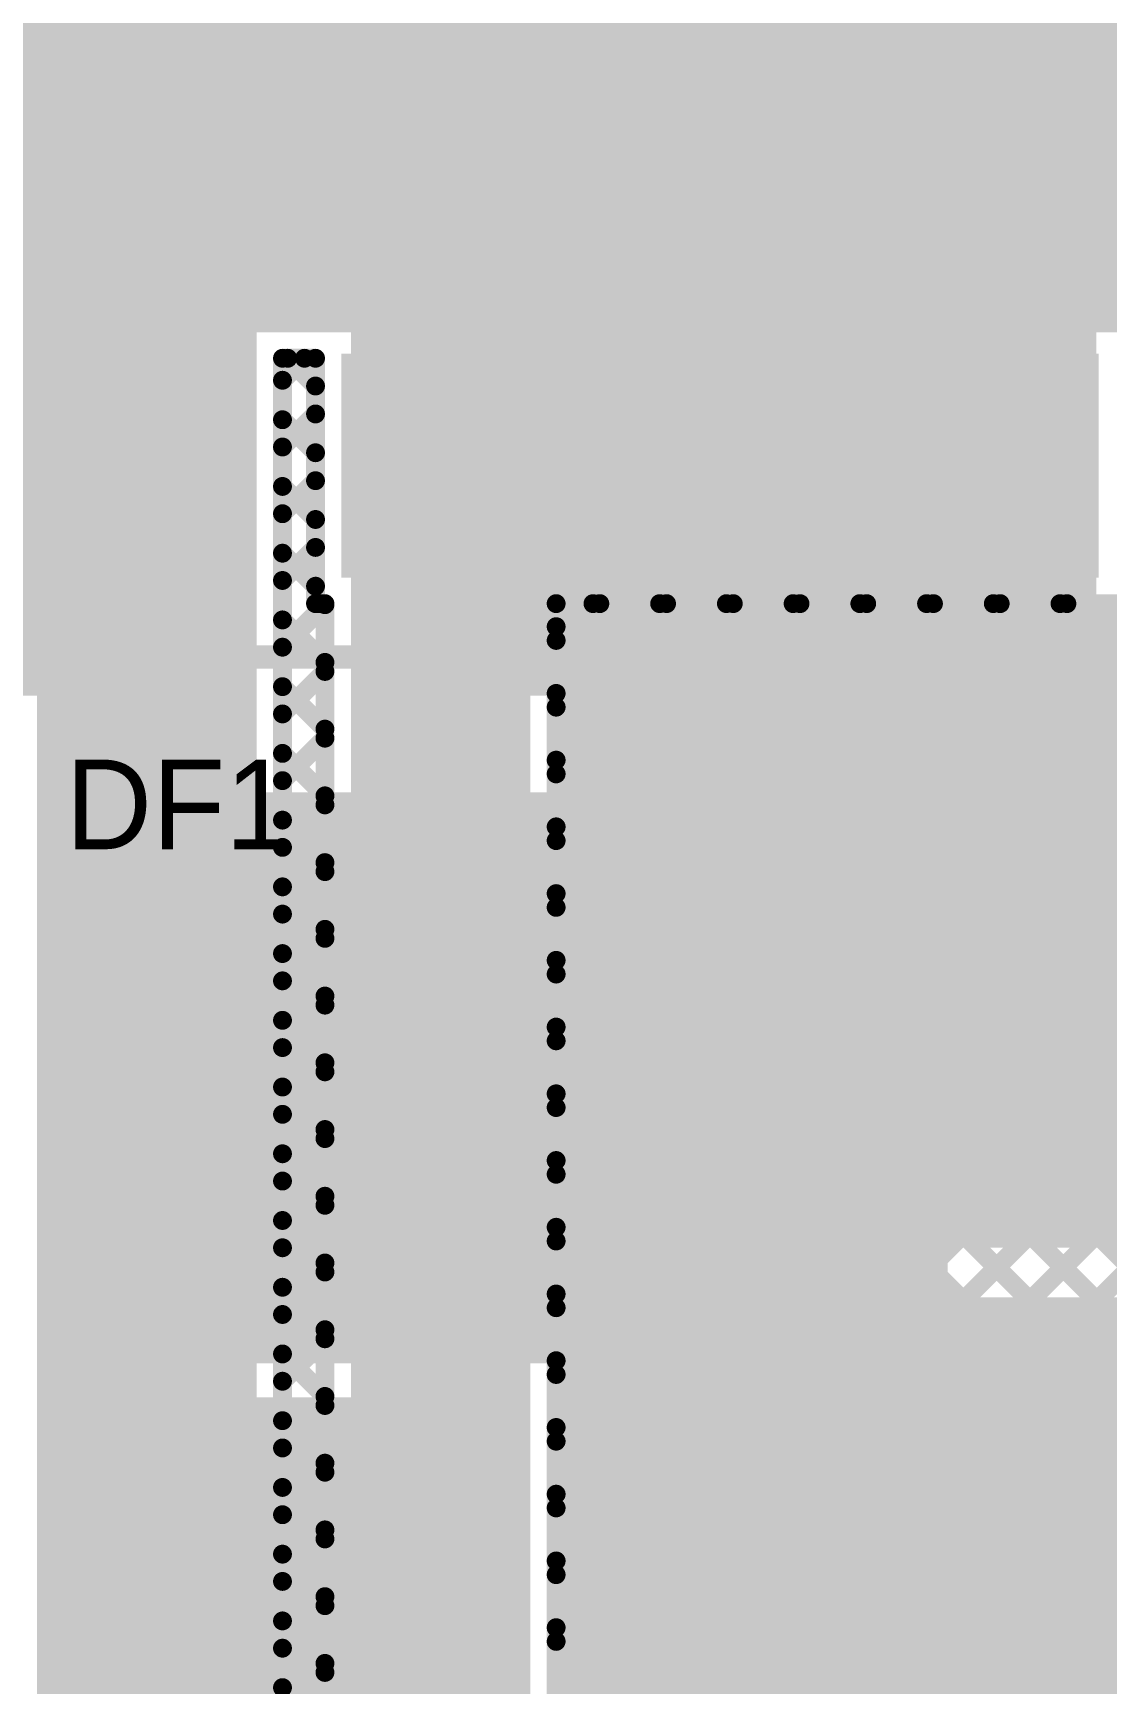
# Model space of a CAD drawing. Header units: millimetres. Extents: x 9.08 to 12.48, y 2.73 to 6.
# Drawn here: x 9.816 to 10.271, y 4.561 to 5.261 of the extents above; entities that cross this region are included whole.
import ezdxf

# ---------------------------------------------------------------- set-up
doc = ezdxf.new("R2010")
doc.units = ezdxf.units.MM
doc.header["$MEASUREMENT"] = 0
for name, color, linetype in [('BottomLayer', 5, 'Continuous'), ('BottomSolder', 6, 'Continuous'), ('MultiLayer', 9, 'Continuous'), ('TopLayer', 1, 'Continuous'), ('TopOverlay', 2, 'Continuous'), ('TopPaste', 8, 'Continuous'), ('TopSolder', 216, 'Continuous'), ('ViaHoleLayer', 16, 'Continuous')]:
    doc.layers.add(name, color=color, linetype=linetype)

# ---------------------------------------------------------------- blocks, each defined once
blk = doc.blocks.new('DR74_821_R_10')
at = {"layer": 'TopLayer'}
for points in [[(-0.16772, -0.06437), (-0.0685, -0.06437), (-0.16772, 0.06437), (-0.0685, 0.06437)], [(0.0685, -0.06437), (0.16772, -0.06437), (0.0685, 0.06437), (0.16772, 0.06437)]]:
    blk.add_solid(points, dxfattribs=at)
at = {"layer": 'TopOverlay', "const_width": 0.01}
for points in [[(-0.14961, 0.14961), (0, 0.14961)], [(-0.14961, 0.08539), (-0.14961, 0.14961)], [(0, 0.14961), (0.14961, 0.14961)], [(0.14961, 0.088), (0.14961, 0.14961)], [(-0.14961, -0.14961), (-0.14961, -0.09361)], [(0.14961, -0.14961), (0.14961, -0.09239)], [(-0.14961, -0.14961), (0, -0.14961)], [(0, -0.14961), (0.14961, -0.14961)]]:
    blk.add_lwpolyline(points, dxfattribs=at)
at = {"layer": 'TopOverlay', "const_width": 0.005}
for points in [[(-0.15211, 0.14961, 1), (-0.14711, 0.14961, 1)], [(-0.15211, 0.14961, 1), (-0.14711, 0.14961, 1)], [(-0.0025, 0.14961, 1), (0.0025, 0.14961, 1)], [(-0.0025, 0.14961, 1), (0.0025, 0.14961, 1)], [(0.14711, 0.14961, 1), (0.15211, 0.14961, 1)], [(0.14711, 0.14961, 1), (0.15211, 0.14961, 1)], [(0.14711, 0.088, 1), (0.15211, 0.088, 1)], [(-0.15211, 0.08539, 1), (-0.14711, 0.08539, 1)], [(-0.15211, -0.09361, 1), (-0.14711, -0.09361, 1)], [(0.14711, -0.09239, 1), (0.15211, -0.09239, 1)], [(-0.15211, -0.14961, 1), (-0.14711, -0.14961, 1)], [(-0.15211, -0.14961, 1), (-0.14711, -0.14961, 1)], [(-0.0025, -0.14961, 1), (0.0025, -0.14961, 1)], [(-0.0025, -0.14961, 1), (0.0025, -0.14961, 1)], [(0.14711, -0.14961, 1), (0.15211, -0.14961, 1)], [(0.14711, -0.14961, 1), (0.15211, -0.14961, 1)]]:
    blk.add_lwpolyline(points, format="xyb", close=True, dxfattribs=at)
at = {"layer": 'TopPaste'}
for points in [[(-0.16772, -0.06437), (-0.0685, -0.06437), (-0.16772, 0.06437), (-0.0685, 0.06437)], [(0.0685, -0.06437), (0.16772, -0.06437), (0.0685, 0.06437), (0.16772, 0.06437)]]:
    blk.add_solid(points, dxfattribs=at)
at = {"layer": 'TopSolder'}
for points in [[(-0.17172, -0.06837), (-0.0645, -0.06837), (-0.17172, 0.06837), (-0.0645, 0.06837)], [(0.0645, -0.06837), (0.17172, -0.06837), (0.0645, 0.06837), (0.17172, 0.06837)]]:
    blk.add_solid(points, dxfattribs=at)
blk = doc.blocks.new('SMC_14')
at = {"layer": 'TopLayer'}
for points in [[(-0.17224, -0.07461), (-0.08366, -0.07461), (-0.17224, 0.07461), (-0.08366, 0.07461)], [(0.08366, -0.07461), (0.17224, -0.07461), (0.08366, 0.07461), (0.17224, 0.07461)]]:
    blk.add_solid(points, dxfattribs=at)
at = {"layer": 'TopOverlay', "const_width": 0.01}
for points in [[(-0.14, 0.12), (-0.14, 0.083)], [(-0.14, 0.12), (0.14, 0.12)], [(0.14, 0.12), (0.14, 0.084)], [(-0.14, -0.083), (-0.14, -0.12)], [(0.14, -0.084), (0.14, -0.12)], [(-0.14, -0.12), (0.14, -0.12)]]:
    blk.add_lwpolyline(points, dxfattribs=at)
at = {"layer": 'TopOverlay', "const_width": 0.005}
for points in [[(-0.1425, 0.12, 1), (-0.1375, 0.12, 1)], [(-0.1425, 0.12, 1), (-0.1375, 0.12, 1)], [(0.1375, 0.12, 1), (0.1425, 0.12, 1)], [(0.1375, 0.12, 1), (0.1425, 0.12, 1)], [(-0.1425, 0.083, 1), (-0.1375, 0.083, 1)], [(0.1375, 0.084, 1), (0.1425, 0.084, 1)], [(-0.1425, -0.083, 1), (-0.1375, -0.083, 1)], [(0.1375, -0.084, 1), (0.1425, -0.084, 1)], [(-0.1425, -0.12, 1), (-0.1375, -0.12, 1)], [(-0.1425, -0.12, 1), (-0.1375, -0.12, 1)], [(0.1375, -0.12, 1), (0.1425, -0.12, 1)], [(0.1375, -0.12, 1), (0.1425, -0.12, 1)]]:
    blk.add_lwpolyline(points, format="xyb", close=True, dxfattribs=at)
at = {"layer": 'TopOverlay'}
for points in [[(0.14, 0.08), (0.25, 0.08), (0.14, 0.125), (0.25, 0.125)], [(0.176, -0.107), (0.25, -0.107), (0.176, 0.124), (0.25, 0.124)], [(0.14, -0.125), (0.25, -0.125), (0.14, -0.08), (0.25, -0.08)]]:
    blk.add_solid(points, dxfattribs=at)
at = {"layer": 'TopPaste'}
for points in [[(-0.17224, -0.07461), (-0.08366, -0.07461), (-0.17224, 0.07461), (-0.08366, 0.07461)], [(0.08366, -0.07461), (0.17224, -0.07461), (0.08366, 0.07461), (0.17224, 0.07461)]]:
    blk.add_solid(points, dxfattribs=at)
at = {"layer": 'TopSolder'}
for points in [[(-0.17624, -0.07861), (-0.07966, -0.07861), (-0.17624, 0.07861), (-0.07966, 0.07861)], [(0.07966, -0.07861), (0.17624, -0.07861), (0.07966, 0.07861), (0.17624, 0.07861)]]:
    blk.add_solid(points, dxfattribs=at)
blk = doc.blocks.new('ULR2G4R7MNL1GS_18')
at = {"layer": 'TopLayer'}
for points in [[(-0.19685, -0.04921), (-0.05906, -0.04921), (-0.19685, 0.04921), (-0.05906, 0.04921)], [(0.05906, -0.04921), (0.19685, -0.04921), (0.05906, 0.04921), (0.19685, 0.04921)]]:
    blk.add_solid(points, dxfattribs=at)
at = {"layer": 'TopOverlay', "const_width": 0.01}
for points in [[(-0.16647, 0.12), (-0.11947, 0.167)], [(-0.11947, 0.167), (0.16553, 0.167)], [(0.16553, 0.061), (0.16553, 0.167)], [(-0.16647, 0.06), (-0.16647, 0.12)], [(-0.20397, 0.063), (-0.20397, 0.096)], [(-0.21997, 0.08), (-0.18697, 0.08)], [(-0.16647, -0.12), (-0.16647, -0.06)], [(0.16553, -0.167), (0.16553, -0.061)], [(-0.16647, -0.12), (-0.11947, -0.167)], [(-0.11947, -0.167), (0.16553, -0.167)]]:
    blk.add_lwpolyline(points, dxfattribs=at)
at = {"layer": 'TopOverlay', "const_width": 0.005}
for points in [[(-0.12197, 0.167, 1), (-0.11697, 0.167, 1)], [(-0.12197, 0.167, 1), (-0.11697, 0.167, 1)], [(0.16303, 0.167, 1), (0.16803, 0.167, 1)], [(0.16303, 0.167, 1), (0.16803, 0.167, 1)], [(-0.16897, 0.12, 1), (-0.16397, 0.12, 1)], [(-0.16897, 0.12, 1), (-0.16397, 0.12, 1)], [(-0.20647, 0.096, 1), (-0.20147, 0.096, 1)], [(-0.22247, 0.08, 1), (-0.21747, 0.08, 1)], [(-0.18947, 0.08, 1), (-0.18447, 0.08, 1)], [(-0.20647, 0.063, 1), (-0.20147, 0.063, 1)], [(-0.16897, 0.06, 1), (-0.16397, 0.06, 1)], [(0.16303, 0.061, 1), (0.16803, 0.061, 1)], [(-0.16897, -0.06, 1), (-0.16397, -0.06, 1)], [(0.16303, -0.061, 1), (0.16803, -0.061, 1)], [(-0.16897, -0.12, 1), (-0.16397, -0.12, 1)], [(-0.16897, -0.12, 1), (-0.16397, -0.12, 1)], [(-0.12197, -0.167, 1), (-0.11697, -0.167, 1)], [(-0.12197, -0.167, 1), (-0.11697, -0.167, 1)], [(0.16303, -0.167, 1), (0.16803, -0.167, 1)], [(0.16303, -0.167, 1), (0.16803, -0.167, 1)]]:
    blk.add_lwpolyline(points, format="xyb", close=True, dxfattribs=at)
at = {"layer": 'TopPaste'}
for points in [[(-0.19685, -0.04921), (-0.05906, -0.04921), (-0.19685, 0.04921), (-0.05906, 0.04921)], [(0.05906, -0.04921), (0.19685, -0.04921), (0.05906, 0.04921), (0.19685, 0.04921)]]:
    blk.add_solid(points, dxfattribs=at)
at = {"layer": 'TopSolder'}
for points in [[(-0.20085, -0.05321), (-0.05506, -0.05321), (-0.20085, 0.05321), (-0.05506, 0.05321)], [(0.05506, -0.05321), (0.20085, -0.05321), (0.05506, 0.05321), (0.20085, 0.05321)]]:
    blk.add_solid(points, dxfattribs=at)
blk = doc.blocks.new('UWT0J102MNL1GS_20')
at = {"layer": 'TopLayer'}
for points in [[(-0.19685, -0.04921), (-0.05906, -0.04921), (-0.19685, 0.04921), (-0.05906, 0.04921)], [(0.05906, -0.04921), (0.19685, -0.04921), (0.05906, 0.04921), (0.19685, 0.04921)]]:
    blk.add_solid(points, dxfattribs=at)
at = {"layer": 'TopOverlay', "const_width": 0.01}
for points in [[(-0.11947, 0.167), (-0.16647, 0.12)], [(-0.11947, 0.167), (0.16553, 0.167)], [(0.16553, 0.167), (0.16553, 0.061)], [(-0.16647, 0.12), (-0.16647, 0.06)], [(-0.20397, 0.096), (-0.20397, 0.063)], [(-0.21997, 0.08), (-0.18697, 0.08)], [(-0.16647, -0.06), (-0.16647, -0.12)], [(0.16553, -0.061), (0.16553, -0.167)], [(-0.16647, -0.12), (-0.11947, -0.167)], [(-0.11947, -0.167), (0.16553, -0.167)]]:
    blk.add_lwpolyline(points, dxfattribs=at)
at = {"layer": 'TopOverlay', "const_width": 0.005}
for points in [[(-0.12197, 0.167, 1), (-0.11697, 0.167, 1)], [(-0.12197, 0.167, 1), (-0.11697, 0.167, 1)], [(0.16303, 0.167, 1), (0.16803, 0.167, 1)], [(0.16303, 0.167, 1), (0.16803, 0.167, 1)], [(-0.16897, 0.12, 1), (-0.16397, 0.12, 1)], [(-0.16897, 0.12, 1), (-0.16397, 0.12, 1)], [(-0.20647, 0.096, 1), (-0.20147, 0.096, 1)], [(-0.22247, 0.08, 1), (-0.21747, 0.08, 1)], [(-0.18947, 0.08, 1), (-0.18447, 0.08, 1)], [(-0.20647, 0.063, 1), (-0.20147, 0.063, 1)], [(-0.16897, 0.06, 1), (-0.16397, 0.06, 1)], [(0.16303, 0.061, 1), (0.16803, 0.061, 1)], [(-0.16897, -0.06, 1), (-0.16397, -0.06, 1)], [(0.16303, -0.061, 1), (0.16803, -0.061, 1)], [(-0.16897, -0.12, 1), (-0.16397, -0.12, 1)], [(-0.16897, -0.12, 1), (-0.16397, -0.12, 1)], [(-0.12197, -0.167, 1), (-0.11697, -0.167, 1)], [(-0.12197, -0.167, 1), (-0.11697, -0.167, 1)], [(0.16303, -0.167, 1), (0.16803, -0.167, 1)], [(0.16303, -0.167, 1), (0.16803, -0.167, 1)]]:
    blk.add_lwpolyline(points, format="xyb", close=True, dxfattribs=at)
at = {"layer": 'TopPaste'}
for points in [[(-0.19685, -0.04921), (-0.05906, -0.04921), (-0.19685, 0.04921), (-0.05906, 0.04921)], [(0.05906, -0.04921), (0.19685, -0.04921), (0.05906, 0.04921), (0.19685, 0.04921)]]:
    blk.add_solid(points, dxfattribs=at)
at = {"layer": 'TopSolder'}
for points in [[(-0.20085, -0.05321), (-0.05506, -0.05321), (-0.20085, 0.05321), (-0.05506, 0.05321)], [(0.05506, -0.05321), (0.20085, -0.05321), (0.05506, 0.05321), (0.20085, 0.05321)]]:
    blk.add_solid(points, dxfattribs=at)

msp = doc.modelspace()

# ---------------------------------------------------------------- linework, layer by layer
at = {"layer": 'BottomLayer', "const_width": 0.008}
for points in [[(10.038, 4.74884), (10.47896, 5.1898)], [(9.922, 5.123), (9.936, 5.123)], [(9.922, 5.11368), (9.93132, 5.123)], [(9.922, 4.44), (9.922, 5.123)], [(9.92423, 5.123), (9.936, 5.11123)], [(9.936, 5.019), (9.936, 5.123)], [(10.038, 4.77713), (10.38387, 5.123)], [(10.038, 4.57914), (10.56381, 5.10495)], [(9.922, 5.08539), (9.936, 5.09939)], [(9.922, 5.09695), (9.936, 5.08295)], [(10.038, 4.55085), (10.57796, 5.09081)], [(10.038, 4.52257), (10.5921, 5.07667)], [(9.922, 5.05711), (9.936, 5.07111)], [(9.922, 5.06867), (9.936, 5.05467)], [(10.038, 4.49428), (10.60624, 5.06252)], [(10.08851, 4.51651), (10.62038, 5.04838)], [(9.922, 5.02882), (9.936, 5.04282)], [(9.922, 5.04038), (9.936, 5.02638)], [(10.11322, 4.51294), (10.63453, 5.03424)], [(9.922, 5.00054), (9.94, 5.01854)], [(9.936, 5.019), (9.94, 5.019)], [(9.94, 4.44), (9.94, 5.019)], [(10.038, 5.0034), (10.0536, 5.019)], [(10.038, 4.80541), (10.25159, 5.019)], [(10.038, 4.91855), (10.13845, 5.019)], [(10.038, 4.94683), (10.11017, 5.019)], [(10.038, 5.019), (10.279, 5.019)], [(10.038, 4.97512), (10.08188, 5.019)], [(10.038, 4.86198), (10.19502, 5.019)], [(10.038, 4.8337), (10.2233, 5.019)], [(10.038, 4.89026), (10.16674, 5.019)], [(10.038, 4.404), (10.038, 5.019)], [(10.05652, 5.019), (10.537, 4.53852)], [(10.0848, 5.019), (10.537, 4.5668)], [(10.11309, 5.019), (10.537, 4.59509)], [(10.14137, 5.019), (10.55137, 4.609)], [(10.16965, 5.019), (10.57965, 4.609)], [(10.19794, 5.019), (10.60794, 4.609)], [(10.22622, 5.019), (10.63622, 4.609)], [(10.25451, 5.019), (10.66451, 4.609)], [(9.922, 5.0121), (9.94, 4.9941)], [(10.038, 5.00924), (10.537, 4.51023)], [(10.038, 4.72056), (10.31874, 5.0013)], [(9.922, 4.97225), (9.94, 4.99025)], [(9.922, 4.98381), (9.94, 4.96581)], [(10.038, 4.98095), (10.537, 4.48195)], [(10.038, 4.69227), (10.32185, 4.97612)], [(10.038, 4.63571), (10.36857, 4.96627)], [(9.922, 4.94397), (9.94, 4.96197)], [(10.038, 4.60742), (10.39441, 4.96384)], [(10.038, 4.66399), (10.33774, 4.96373)], [(9.922, 4.95553), (9.94, 4.93753)], [(10.038, 4.95267), (10.537, 4.45367)], [(9.922, 4.91569), (9.94, 4.93369)], [(9.922, 4.92724), (9.94, 4.90924)], [(10.038, 4.92438), (10.537, 4.42538)], [(10.14421, 4.51564), (10.55263, 4.92406)], [(9.922, 4.8874), (9.94, 4.9054)], [(10.15964, 4.50279), (10.56486, 4.90801)], [(10.1615, 4.47637), (10.58969, 4.90455)], [(10.16253, 4.44911), (10.61642, 4.90299)], [(9.922, 4.89896), (9.94, 4.88096)], [(10.038, 4.8961), (10.537, 4.3971)], [(9.922, 4.85912), (9.94, 4.87712)], [(9.922, 4.87068), (9.94, 4.85268)], [(10.038, 4.86781), (10.537, 4.36881)], [(9.922, 4.83083), (9.94, 4.84883)], [(9.922, 4.84239), (9.94, 4.82439)], [(10.038, 4.83953), (10.52653, 4.351)], [(9.922, 4.80255), (9.94, 4.82055)], [(9.922, 4.81411), (9.94, 4.79611)], [(10.038, 4.81124), (10.49824, 4.351)], [(9.922, 4.77426), (9.94, 4.79226)], [(9.922, 4.78582), (9.94, 4.76782)], [(10.038, 4.78296), (10.46996, 4.351)], [(9.922, 4.74598), (9.94, 4.76398)], [(9.922, 4.75754), (9.94, 4.73954)], [(10.038, 4.75468), (10.44168, 4.351)], [(9.922, 4.7177), (9.94, 4.7357)], [(9.922, 4.72925), (9.94, 4.71125)], [(10.038, 4.72639), (10.41339, 4.351)], [(9.922, 4.68941), (9.94, 4.70741)], [(9.922, 4.70097), (9.94, 4.68297)], [(10.038, 4.69811), (10.38511, 4.351)], [(9.922, 4.66113), (9.94, 4.67913)], [(9.922, 4.67269), (9.94, 4.65469)], [(10.038, 4.66982), (10.35682, 4.351)], [(9.922, 4.63284), (9.94, 4.65084)], [(9.922, 4.6444), (9.94, 4.6264)], [(10.038, 4.64154), (10.32854, 4.351)], [(9.922, 4.60456), (9.94, 4.62256)], [(9.922, 4.61612), (9.94, 4.59812)], [(10.038, 4.61325), (10.13381, 4.51745)], [(9.922, 4.57627), (9.94, 4.59427)], [(9.922, 4.58783), (9.94, 4.56983)], [(10.038, 4.58497), (10.10693, 4.51604)], [(9.922, 4.54799), (9.94, 4.56599)], [(9.922, 4.55955), (9.94, 4.54155)]]:
    msp.add_lwpolyline(points, dxfattribs=at)
at = {"layer": 'BottomLayer'}
for points, const_width in [([(9.92, 5.123, 1), (9.924, 5.123, 1)], 0.004), ([(9.92, 5.123, 1), (9.924, 5.123, 1)], 0.004), ([(9.92224, 5.123, 1), (9.92624, 5.123, 1)], 0.004), ([(9.92932, 5.123, 1), (9.93332, 5.123, 1)], 0.004), ([(9.934, 5.123, 1), (9.938, 5.123, 1)], 0.004), ([(9.934, 5.123, 1), (9.938, 5.123, 1)], 0.004), ([(10.06813, 5.108, 1), (10.08387, 5.108, 1)], 0.01575), ([(10.10513, 5.1077, 1), (10.12087, 5.1077, 1)], 0.01575), ([(9.92, 5.11368, 1), (9.924, 5.11368, 1)], 0.004), ([(9.934, 5.11123, 1), (9.938, 5.11123, 1)], 0.004), ([(9.934, 5.09939, 1), (9.938, 5.09939, 1)], 0.004), ([(9.92, 5.09695, 1), (9.924, 5.09695, 1)], 0.004), ([(9.92, 5.08539, 1), (9.924, 5.08539, 1)], 0.004), ([(9.934, 5.08295, 1), (9.938, 5.08295, 1)], 0.004), ([(10.06813, 5.07, 1), (10.08387, 5.07, 1)], 0.01575), ([(10.10513, 5.0697, 1), (10.12087, 5.0697, 1)], 0.01575), ([(9.934, 5.07111, 1), (9.938, 5.07111, 1)], 0.004), ([(9.92, 5.06867, 1), (9.924, 5.06867, 1)], 0.004), ([(9.92, 5.05711, 1), (9.924, 5.05711, 1)], 0.004), ([(9.934, 5.05467, 1), (9.938, 5.05467, 1)], 0.004), ([(9.934, 5.04282, 1), (9.938, 5.04282, 1)], 0.004), ([(9.92, 5.04038, 1), (9.924, 5.04038, 1)], 0.004), ([(9.92, 5.02882, 1), (9.924, 5.02882, 1)], 0.004), ([(9.934, 5.02638, 1), (9.938, 5.02638, 1)], 0.004), ([(9.934, 5.019, 1), (9.938, 5.019, 1)], 0.004), ([(9.934, 5.019, 1), (9.938, 5.019, 1)], 0.004), ([(9.938, 5.019, 1), (9.942, 5.019, 1)], 0.004), ([(9.938, 5.019, 1), (9.942, 5.019, 1)], 0.004), ([(9.938, 5.01854, 1), (9.942, 5.01854, 1)], 0.004), ([(10.036, 5.019, 1), (10.04, 5.019, 1)], 0.004), ([(10.036, 5.019, 1), (10.04, 5.019, 1)], 0.004), ([(10.0516, 5.019, 1), (10.0556, 5.019, 1)], 0.004), ([(10.05452, 5.019, 1), (10.05852, 5.019, 1)], 0.004), ([(10.07988, 5.019, 1), (10.08388, 5.019, 1)], 0.004), ([(10.0828, 5.019, 1), (10.0868, 5.019, 1)], 0.004), ([(10.10817, 5.019, 1), (10.11217, 5.019, 1)], 0.004), ([(10.11109, 5.019, 1), (10.11509, 5.019, 1)], 0.004), ([(10.13645, 5.019, 1), (10.14045, 5.019, 1)], 0.004), ([(10.13937, 5.019, 1), (10.14337, 5.019, 1)], 0.004), ([(10.16474, 5.019, 1), (10.16874, 5.019, 1)], 0.004), ([(10.16765, 5.019, 1), (10.17165, 5.019, 1)], 0.004), ([(10.19302, 5.019, 1), (10.19702, 5.019, 1)], 0.004), ([(10.19594, 5.019, 1), (10.19994, 5.019, 1)], 0.004), ([(10.2213, 5.019, 1), (10.2253, 5.019, 1)], 0.004), ([(10.22422, 5.019, 1), (10.22822, 5.019, 1)], 0.004), ([(10.24959, 5.019, 1), (10.25359, 5.019, 1)], 0.004), ([(10.25251, 5.019, 1), (10.25651, 5.019, 1)], 0.004), ([(9.92, 5.0121, 1), (9.924, 5.0121, 1)], 0.004), ([(10.036, 5.00924, 1), (10.04, 5.00924, 1)], 0.004), ([(9.92, 5.00054, 1), (9.924, 5.00054, 1)], 0.004), ([(10.036, 5.0034, 1), (10.04, 5.0034, 1)], 0.004), ([(9.938, 4.9941, 1), (9.942, 4.9941, 1)], 0.004), ([(9.938, 4.99025, 1), (9.942, 4.99025, 1)], 0.004), ([(9.92, 4.98381, 1), (9.924, 4.98381, 1)], 0.004), ([(10.036, 4.98095, 1), (10.04, 4.98095, 1)], 0.004), ([(9.92, 4.97225, 1), (9.924, 4.97225, 1)], 0.004), ([(10.036, 4.97512, 1), (10.04, 4.97512, 1)], 0.004), ([(9.938, 4.96581, 1), (9.942, 4.96581, 1)], 0.004), ([(9.938, 4.96197, 1), (9.942, 4.96197, 1)], 0.004), ([(9.92, 4.95553, 1), (9.924, 4.95553, 1)], 0.004), ([(10.036, 4.95267, 1), (10.04, 4.95267, 1)], 0.004), ([(9.92, 4.94397, 1), (9.924, 4.94397, 1)], 0.004), ([(10.036, 4.94683, 1), (10.04, 4.94683, 1)], 0.004), ([(9.938, 4.93753, 1), (9.942, 4.93753, 1)], 0.004), ([(9.938, 4.93369, 1), (9.942, 4.93369, 1)], 0.004), ([(9.92, 4.92724, 1), (9.924, 4.92724, 1)], 0.004), ([(10.036, 4.92438, 1), (10.04, 4.92438, 1)], 0.004), ([(9.92, 4.91569, 1), (9.924, 4.91569, 1)], 0.004), ([(10.036, 4.91855, 1), (10.04, 4.91855, 1)], 0.004), ([(9.938, 4.90924, 1), (9.942, 4.90924, 1)], 0.004), ([(9.938, 4.9054, 1), (9.942, 4.9054, 1)], 0.004), ([(9.92, 4.89896, 1), (9.924, 4.89896, 1)], 0.004), ([(10.036, 4.8961, 1), (10.04, 4.8961, 1)], 0.004), ([(9.92, 4.8874, 1), (9.924, 4.8874, 1)], 0.004), ([(10.036, 4.89026, 1), (10.04, 4.89026, 1)], 0.004), ([(9.938, 4.88096, 1), (9.942, 4.88096, 1)], 0.004), ([(9.938, 4.87712, 1), (9.942, 4.87712, 1)], 0.004), ([(9.92, 4.87068, 1), (9.924, 4.87068, 1)], 0.004), ([(10.036, 4.86781, 1), (10.04, 4.86781, 1)], 0.004), ([(10.036, 4.86198, 1), (10.04, 4.86198, 1)], 0.004), ([(9.92, 4.85912, 1), (9.924, 4.85912, 1)], 0.004), ([(9.938, 4.85268, 1), (9.942, 4.85268, 1)], 0.004), ([(9.938, 4.84883, 1), (9.942, 4.84883, 1)], 0.004), ([(9.92, 4.84239, 1), (9.924, 4.84239, 1)], 0.004), ([(10.036, 4.83953, 1), (10.04, 4.83953, 1)], 0.004), ([(10.036, 4.8337, 1), (10.04, 4.8337, 1)], 0.004), ([(9.92, 4.83083, 1), (9.924, 4.83083, 1)], 0.004), ([(9.938, 4.82439, 1), (9.942, 4.82439, 1)], 0.004), ([(9.938, 4.82055, 1), (9.942, 4.82055, 1)], 0.004), ([(9.92, 4.81411, 1), (9.924, 4.81411, 1)], 0.004), ([(10.036, 4.81124, 1), (10.04, 4.81124, 1)], 0.004), ([(10.036, 4.80541, 1), (10.04, 4.80541, 1)], 0.004), ([(9.92, 4.80255, 1), (9.924, 4.80255, 1)], 0.004), ([(9.938, 4.79611, 1), (9.942, 4.79611, 1)], 0.004), ([(9.938, 4.79226, 1), (9.942, 4.79226, 1)], 0.004), ([(9.92, 4.78582, 1), (9.924, 4.78582, 1)], 0.004), ([(10.036, 4.78296, 1), (10.04, 4.78296, 1)], 0.004), ([(10.036, 4.77713, 1), (10.04, 4.77713, 1)], 0.004), ([(9.92, 4.77426, 1), (9.924, 4.77426, 1)], 0.004), ([(9.938, 4.76782, 1), (9.942, 4.76782, 1)], 0.004), ([(9.938, 4.76398, 1), (9.942, 4.76398, 1)], 0.004), ([(9.92, 4.75754, 1), (9.924, 4.75754, 1)], 0.004), ([(10.036, 4.75468, 1), (10.04, 4.75468, 1)], 0.004), ([(10.036, 4.74884, 1), (10.04, 4.74884, 1)], 0.004), ([(9.92, 4.74598, 1), (9.924, 4.74598, 1)], 0.004), ([(9.938, 4.73954, 1), (9.942, 4.73954, 1)], 0.004), ([(9.938, 4.7357, 1), (9.942, 4.7357, 1)], 0.004), ([(9.92, 4.72925, 1), (9.924, 4.72925, 1)], 0.004), ([(10.036, 4.72639, 1), (10.04, 4.72639, 1)], 0.004), ([(10.036, 4.72056, 1), (10.04, 4.72056, 1)], 0.004), ([(9.92, 4.7177, 1), (9.924, 4.7177, 1)], 0.004), ([(9.938, 4.71125, 1), (9.942, 4.71125, 1)], 0.004), ([(9.938, 4.70741, 1), (9.942, 4.70741, 1)], 0.004), ([(9.92, 4.70097, 1), (9.924, 4.70097, 1)], 0.004), ([(10.036, 4.69811, 1), (10.04, 4.69811, 1)], 0.004), ([(10.036, 4.69227, 1), (10.04, 4.69227, 1)], 0.004), ([(9.92, 4.68941, 1), (9.924, 4.68941, 1)], 0.004), ([(9.938, 4.68297, 1), (9.942, 4.68297, 1)], 0.004), ([(9.938, 4.67913, 1), (9.942, 4.67913, 1)], 0.004), ([(9.92, 4.67269, 1), (9.924, 4.67269, 1)], 0.004), ([(10.036, 4.66982, 1), (10.04, 4.66982, 1)], 0.004), ([(10.036, 4.66399, 1), (10.04, 4.66399, 1)], 0.004), ([(9.92, 4.66113, 1), (9.924, 4.66113, 1)], 0.004), ([(9.938, 4.65469, 1), (9.942, 4.65469, 1)], 0.004), ([(9.938, 4.65084, 1), (9.942, 4.65084, 1)], 0.004), ([(9.92, 4.6444, 1), (9.924, 4.6444, 1)], 0.004), ([(10.036, 4.64154, 1), (10.04, 4.64154, 1)], 0.004), ([(10.036, 4.63571, 1), (10.04, 4.63571, 1)], 0.004), ([(9.92, 4.63284, 1), (9.924, 4.63284, 1)], 0.004), ([(9.938, 4.6264, 1), (9.942, 4.6264, 1)], 0.004), ([(9.938, 4.62256, 1), (9.942, 4.62256, 1)], 0.004), ([(9.92, 4.61612, 1), (9.924, 4.61612, 1)], 0.004), ([(10.036, 4.61325, 1), (10.04, 4.61325, 1)], 0.004), ([(10.036, 4.60742, 1), (10.04, 4.60742, 1)], 0.004), ([(9.92, 4.60456, 1), (9.924, 4.60456, 1)], 0.004), ([(9.938, 4.59812, 1), (9.942, 4.59812, 1)], 0.004), ([(9.938, 4.59427, 1), (9.942, 4.59427, 1)], 0.004), ([(9.92, 4.58783, 1), (9.924, 4.58783, 1)], 0.004), ([(10.036, 4.58497, 1), (10.04, 4.58497, 1)], 0.004), ([(9.92, 4.57627, 1), (9.924, 4.57627, 1)], 0.004), ([(10.036, 4.57914, 1), (10.04, 4.57914, 1)], 0.004), ([(9.938, 4.56983, 1), (9.942, 4.56983, 1)], 0.004), ([(9.938, 4.56599, 1), (9.942, 4.56599, 1)], 0.004), ([(9.92, 4.55955, 1), (9.924, 4.55955, 1)], 0.004)]:
    msp.add_lwpolyline(points, format="xyb", close=True, dxfattribs=dict(at, const_width=const_width))
for points in [[(9.358, 5.134), (10.376, 5.134), (9.358, 5.294), (10.376, 5.294)], [(9.818, 4.073), (9.911, 4.073), (9.818, 5.191), (9.911, 5.191)], [(9.947, 5.03), (10.268, 5.03), (9.947, 5.125), (10.268, 5.125)], [(9.951, 4.415), (10.027, 4.415), (9.951, 5.048), (10.027, 5.048)], [(10.034, 4.89), (10.511, 4.89), (10.034, 5.023), (10.511, 5.023)], [(10.034, 4.421), (10.204, 4.421), (10.034, 5.023), (10.204, 5.023)]]:
    msp.add_solid(points, dxfattribs=at)
at = {"layer": 'BottomSolder', "const_width": 0.01187}
for points in [[(10.07006, 5.108, 1), (10.08194, 5.108, 1)], [(10.10706, 5.1077, 1), (10.11894, 5.1077, 1)], [(10.07006, 5.07, 1), (10.08194, 5.07, 1)], [(10.10706, 5.0697, 1), (10.11894, 5.0697, 1)]]:
    msp.add_lwpolyline(points, format="xyb", close=True, dxfattribs=at)
at = {"layer": 'MultiLayer', "const_width": 0.01575}
for points in [[(10.06813, 5.108, 1), (10.08387, 5.108, 1)], [(10.10513, 5.1077, 1), (10.12087, 5.1077, 1)], [(10.06813, 5.07, 1), (10.08387, 5.07, 1)], [(10.10513, 5.0697, 1), (10.12087, 5.0697, 1)]]:
    msp.add_lwpolyline(points, format="xyb", close=True, dxfattribs=at)
at = {"layer": 'TopLayer', "const_width": 0.01575}
for points in [[(10.06813, 5.108, 1), (10.08387, 5.108, 1)], [(10.10513, 5.1077, 1), (10.12087, 5.1077, 1)], [(10.06813, 5.07, 1), (10.08387, 5.07, 1)], [(10.10513, 5.0697, 1), (10.12087, 5.0697, 1)]]:
    msp.add_lwpolyline(points, format="xyb", close=True, dxfattribs=at)
at = {"layer": 'TopLayer'}
for points in [[(9.951, 4.98), (10.267, 4.98), (9.951, 5.298), (10.267, 5.298)], [(9.609, 4.98), (9.876, 4.98), (9.609, 5.295), (9.876, 5.295)], [(10.166, 4.697), (10.166, 4.939), (9.825, 4.697), (9.825, 4.939)], [(10.343, 4.746), (10.343, 4.94), (10.174, 4.746), (10.174, 4.94)], [(10.419, 4.534), (10.419, 4.725), (10.043, 4.534), (10.043, 4.725)], [(10.027, 4.382), (10.027, 4.6826), (9.822, 4.382), (9.822, 4.6826)], [(10.42, 4.384), (10.42, 4.589), (10.214, 4.384), (10.214, 4.589)]]:
    msp.add_solid(points, dxfattribs=at)
at = {"layer": 'TopSolder', "const_width": 0.01187}
for points in [[(10.07006, 5.108, 1), (10.08194, 5.108, 1)], [(10.10706, 5.1077, 1), (10.11894, 5.1077, 1)], [(10.07006, 5.07, 1), (10.08194, 5.07, 1)], [(10.10706, 5.0697, 1), (10.11894, 5.0697, 1)]]:
    msp.add_lwpolyline(points, format="xyb", close=True, dxfattribs=at)
at = {"layer": 'ViaHoleLayer', "const_width": 0.00787}
for points in [[(10.07206, 5.108, 1), (10.07994, 5.108, 1)], [(10.10906, 5.1077, 1), (10.11694, 5.1077, 1)], [(10.07206, 5.07, 1), (10.07994, 5.07, 1)], [(10.10906, 5.0697, 1), (10.11694, 5.0697, 1)]]:
    msp.add_lwpolyline(points, format="xyb", close=True, dxfattribs=at)

# ---------------------------------------------------------------- block references
for name, p, rotation in [('DR74_821_R_10', (9.911, 5.146), 360), ('ULR2G4R7MNL1GS_18', (10.29695, 5.129), 360), ('UWT0J102MNL1GS_20', (10.257, 4.73995), 90), ('SMC_14', (9.948, 4.65595), 90)]:
    msp.add_blockref(name, p, dxfattribs=dict(rotation=rotation))

# ---------------------------------------------------------------- texts
at = {"layer": 'TopOverlay'}
msp.add_text('DF1', height=0.038, dxfattribs=at).set_placement((9.83, 4.91491))

doc.saveas('drawing.dxf')
